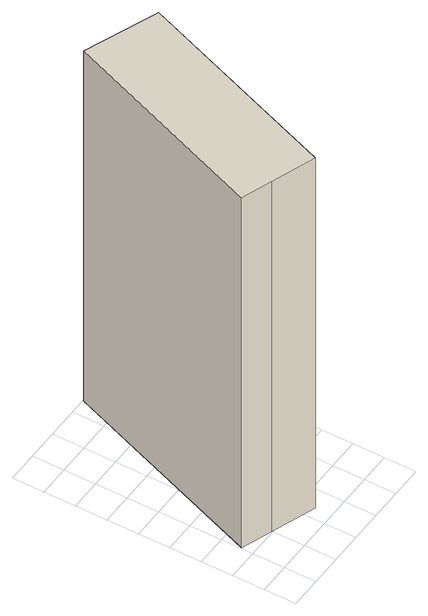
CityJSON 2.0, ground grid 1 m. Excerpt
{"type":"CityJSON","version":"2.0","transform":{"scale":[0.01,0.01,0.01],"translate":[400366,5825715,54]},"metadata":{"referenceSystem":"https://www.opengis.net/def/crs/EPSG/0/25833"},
"CityObjects":{
"building1":{"type":"Building","attributes":{"Gemeindeschluessel":"11000011","BezugspunktDach":"2200","function":"31001_2523","measuredHeight":13.97,"storeysAboveGround":1},"address":[{"country":"Germany","locality":"Berlin","thoroughfareNumber":"900","thoroughfareName":"Falkenberger Chaussee"}],"geometry":[{"type":"Solid","lod":"1","boundaries":[[[[0,1,2,3,4]],[[5,6,7,8,9]],[[5,9,4,3]],[[6,5,3,2]],[[7,6,2,1]],[[8,7,1,0]],[[9,8,0,4]]]]}]}
},
"vertices":[
[101,104,1323],[239,54,1323],[487,708,1323],[254,799,1323],[4,139,1323],[254,799,17],[487,708,17],[239,54,17],[101,104,17],[4,139,17]
]}
